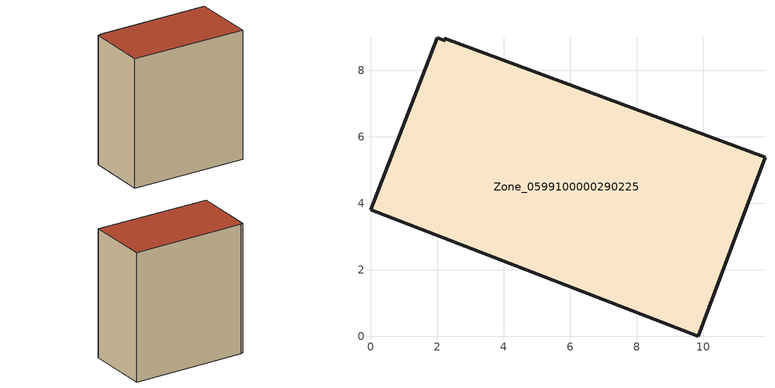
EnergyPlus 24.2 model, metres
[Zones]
Zone_0599100000290225
 floor ground (C_G): 2.21,8.96 11.86,5.38 9.85,0 0,3.8 2,8.97 2.25,8.88 z0
 wall outside (C_F): 9.85,0 11.86,5.38 2.21,8.96 2.25,8.88 2,8.97 0,3.8 9.85,0 z0:11.72
 roof outside (C_R): 11.86,5.38 2.21,8.96 2.25,8.88 2,8.97 0,3.8 9.85,0 z11.72
[BUILDING]
Pand.0599100000290225: North Axis=0; Terrain=City; Loads Convergence Tolerance Value=0.04; Temperature Convergence Tolerance Value=0.4; Solar Distribution=FullExterior; Maximum Number of Warmup Days=25; Minimum Number of Warmup Days=1
[Site:Location]
Rotterdam.The.Hague.AP_ZH_NLD Design_Conditions: Latitude=51.96; Longitude=4.45; Time Zone=1; Elevation=-4.5
[SITE:GROUNDTEMPERATURE:BUILDINGSURFACE]
18, 18, 18, 18, 18, 18, 18, 18, 18, 18, 18, 18
[MATERIAL] Thermal Absorptance=0.9; Solar Absorptance=0.7; Visible Absorptance=0.7
Name | Roughness | Thickness | Conductivity | Density | Specific Heat
G.TC.1946 | MediumSmooth | 0.15 | 1 | 540 | 1210
F.TC.1946 | Rough | 0.3 | 0.857143 | 1920 | 840
R.TC.1946 | MediumRough | 0.2 | 0.909091 | 1500 | 1000
[CONSTRUCTION]
C_G: G.TC.1946
C_F: F.TC.1946
C_R: R.TC.1946
[ZONE]
Zone_0599100000290225: Type=1; Multiplier=1; Ceiling Height=Autocalculate; Volume=Autocalculate; Floor Area=autocalculate; Part of Total Floor Area=Yes
[ZONEINFILTRATION:DESIGNFLOWRATE]
Infil_Zone_0599100000290225: Zone or ZoneList or Space or SpaceList=Zone_0599100000290225; Schedule=AlwaysOn; Design Flow Rate Calculation Method=Flow/Area; Flow Rate per Floor Area=0.003; Constant Term Coefficient=1; Temperature Term Coefficient=0; Velocity Term Coefficient=0; Velocity Squared Term Coefficient=0
[HVACTEMPLATE:ZONE:IDEALLOADSAIRSYSTEM]
Zone_0599100000290225: Maximum Heating Supply Air Temperature=50; Minimum Cooling Supply Air Temperature=13; Maximum Heating Supply Air Humidity Ratio=0.0156; Minimum Cooling Supply Air Humidity Ratio=0.0077; Heating Limit=NoLimit; Cooling Limit=NoLimit; Dehumidification Control Type=ConstantSensibleHeatRatio; Cooling Sensible Heat Ratio=0.7; Dehumidification Setpoint=60; Humidification Control Type=None; Humidification Setpoint=30; Outdoor Air Method=None; Outdoor Air Flow Rate per Person=0.00944; Outdoor Air Flow Rate per Zone Floor Area=0; Outdoor Air Flow Rate per Zone=0; Demand Controlled Ventilation Type=None; Outdoor Air Economizer Type=NoEconomizer; Heat Recovery Type=None; Sensible Heat Recovery Effectiveness=0.7; Latent Heat Recovery Effectiveness=0.65
[ZONECONTROL:THERMOSTAT]
ThermostatControl_Zone_0599100000290225: Zone or ZoneList=Zone_0599100000290225; Control Type Schedule=DualSetpointControlType; Control 1=Thermostat_Zone_0599100000290225; Temperature Difference Between Cutout And Setpoint=0
[THERMOSTATSETPOINT:DUALSETPOINT]
Thermostat_Zone_0599100000290225: Heating Setpoint Temperature Schedule=HeatingSetpoint_Zone_0599100000290225; Cooling Setpoint Temperature Schedule=CoolingSetpoint_Zone_0599100000290225
[SCHEDULE:COMPACT]
HeatingSetpoint_Zone_0599100000290225: Through: 12/31, For: AllDays, Until: 24:00, 21
CoolingSetpoint_Zone_0599100000290225: Through: 12/31, For: AllDays, Until: 24:00, 24
DualSetpointControlType: Through: 12/31, For: AllDays, Until: 24:00, 4
AlwaysOn: Through: 12/31, For: AllDays, Until: 24:00, 1
